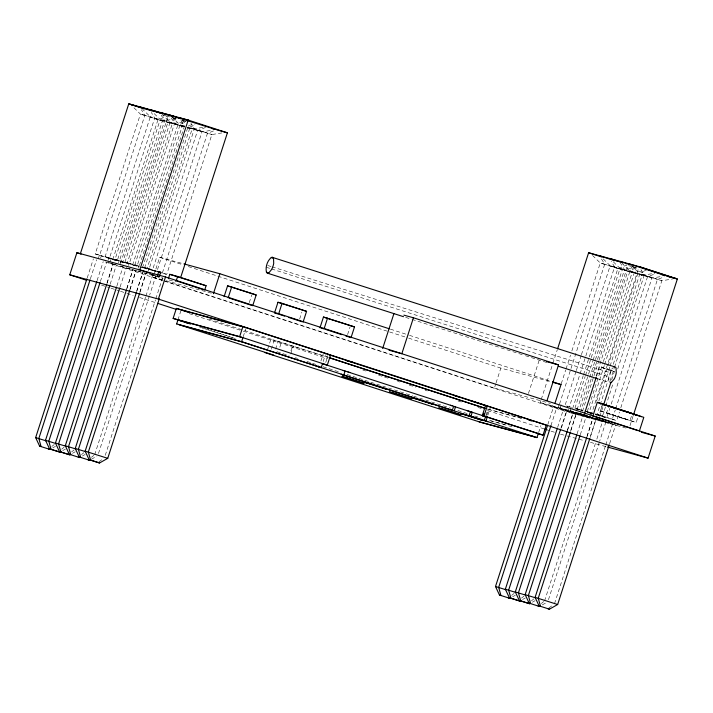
<?xml version="1.0" encoding="UTF-8"?>
<svg xmlns="http://www.w3.org/2000/svg" width="713" height="713" viewBox="0 0 713 713"><rect width="100%" height="100%" fill="white"/><g stroke="black" fill="none" stroke-linecap="round" stroke-linejoin="round"><path stroke-width="0.53" stroke-dasharray="3.56 2.67" d="M610.765 370.76L608.768 376.803L608.964 381.713A9.198 3.342 -72.3 0 0 609.535 382.542M561.505 427.568L566.559 411.775L625.987 428.041M87.236 277.91L93.385 258.872M176.227 118.75L162.377 120.996L117.208 260.842L112.779 259.63L95.248 253.935L140.416 114.089L131.201 105.096M90.408 278.774L96.558 259.737M98.358 258.364L99.348 255.29M95.248 253.935L99.668 255.147L144.837 115.301L141.388 109.686M100.649 257.981L101.308 255.931M97.084 280.601L103.233 261.564M182.991 120.444L186.129 121.46L172.279 123.706L127.11 263.552L122.681 262.339L105.15 256.644L150.318 116.798L142.645 109.312M100.381 281.501L106.531 262.464M108.59 260.049L109.249 257.999M105.15 256.644L109.57 257.856L154.739 118.01L151.299 112.396M109.891 262.74L111.21 258.641M112.779 259.63L157.947 119.784L166.994 116.228L176.895 119.009L167.849 122.493L150.318 116.798L172.279 123.706L167.849 122.493L122.681 262.339M106.977 283.15L113.126 264.113L109.044 262.785M107.039 283.328L113.189 264.291M184.311 126.076L182.18 126.415L137.012 266.261L115.051 259.354L160.22 119.508L152.546 112.021M110.176 284.184L116.326 265.147M118.492 262.758L119.151 260.708M115.051 259.354L119.481 260.566L164.641 120.72L161.2 115.105M120.452 263.4L121.112 261.35M120.613 263.231L167.983 116.567M116.887 286.02L122.984 266.814L118.893 265.486M202.733 127.404L192.082 129.133L146.914 268.97L142.484 267.758L124.953 262.063L170.122 122.217L162.448 114.731M120.105 286.902L126.254 267.865M128.393 265.468L129.053 263.418M124.953 262.063L129.383 263.275L174.551 123.429L171.102 117.814M132.582 265.049L177.751 125.203L185.79 122.039M126.78 288.578L132.93 269.532M126.843 288.747L132.992 269.71M138.295 268.177L138.955 266.127L134.855 264.773L180.024 124.927L172.35 117.44M129.918 289.433L135.728 271.448M129.98 289.603L136.13 270.566M181.004 120.524L184.453 126.139L139.285 265.985L134.855 264.773M142.484 267.758L187.653 127.921L195.692 124.748M136.638 291.269L142.787 272.232M136.744 291.457L142.894 272.419M157.136 271.501L144.757 267.482L189.925 127.636L188.392 126.139M139.855 292.152L146.005 273.115M139.917 292.33L146.067 273.293M148.197 270.895L148.857 268.837M144.757 267.482L149.186 268.694L194.355 128.848L190.906 123.233M143.108 267.455L152.386 270.468L197.554 130.631L205.594 127.458M94.669 454.751L145.568 297.169M145.907 296.109L152.734 274.96L155.871 275.815L149.721 294.852M162.751 280.343L153.215 277.241L159.667 257.268L182.893 263.623M157.502 269.567L201.984 131.843L212.634 130.114M98.483 453.495L149.382 295.913M105.248 455.349L155.47 299.879M155.808 298.818L162.644 277.669L158.553 276.341M213.49 130.96L207.456 133.34L162.297 273.177L166.717 274.389L211.886 134.552L222.545 132.823M177.929 319.932L180.835 310.939M249.256 302.651L251.778 294.834M243.213 336.705L245.798 328.72M267.714 349.094L270.94 339.112L328.158 357.32M271.27 349.192L274.175 340.199L328.399 357.436M275.628 349.085L278.213 341.099M279.835 347.186L281.448 342.187M299.647 319.023L301.857 312.178M290.94 350.787L292.553 345.796M290.761 354.005L293.337 346.01M320.93 360.965L323.185 353.969M323.158 361.58L325.422 354.584M325.734 362.48L327.989 355.493M347.579 334.593L350.11 326.777M163.812 280.681L494.385 388.068L495.74 383.861M496.088 382.81L500.838 368.095L551.514 381.963M485.883 415.554L487.817 409.565M486.694 415.483L488.628 409.494L521.72 418.46M487.906 415.028L490.161 408.032M528.44 393.496L539.367 359.655M580.124 413.192L579.446 415.296L540.231 402.56L540.909 400.448M541.256 399.396L552.495 364.575M552.842 363.523L557.272 349.807M538.6 432.595L540.864 425.608M547.771 424.69L553.573 406.713L556.755 407.586L576.157 413.888L570.347 431.864M561.256 383.763L565.703 369.994M566.042 368.933L570.498 355.163M571.862 350.921L600.266 262.99L592.592 255.504M550.944 425.563L556.755 407.586M559.197 404.191L557.878 408.291L558.368 408.424M559.527 404.048L604.695 264.202L601.246 258.587M561.158 404.832L559.839 408.932L560.329 409.066M557.619 427.39L563.43 409.414L586.131 416.615L563.43 409.414M575.944 371.642L564.999 405.545L568.092 406.553M576.291 370.582L581.077 355.751M581.425 354.691L610.168 265.699L602.494 258.213M560.917 428.29L566.719 410.314M567.78 411L568.439 408.95M566.773 406.027L569.429 406.758L614.597 266.912L611.148 261.297M569.74 411.642L571.06 407.542M572.637 408.531L583.243 375.689M583.582 374.628L617.806 268.685L626.843 265.129L622.672 263.765M567.174 431L572.985 413.014L576.157 413.888M567.575 430.117L573.377 412.132L576.514 412.987L595.925 419.297L590.114 437.274M574.901 408.255L585.168 376.473M585.507 375.412L620.069 268.409L612.396 260.922M577.058 409.743L592.806 361.01M593.145 359.949L622.226 269.897L636.076 267.651L631.976 266.528M570.712 430.973L576.514 412.987M575.783 408.496L579.33 409.467L624.499 269.621L619.9 262.134M580.462 412.132L591.371 378.371M591.71 377.311L627.841 265.468L630.809 266.279M582.539 411.241L598.617 361.446M598.956 360.386L627.707 271.395L636.745 267.838L632.574 266.484M577.084 433.869L583.234 414.832L586.451 415.706L605.854 422.016L599.704 441.053M596.095 376.001L629.971 271.118L622.297 263.632M596.585 376.232L599.624 366.812L607.164 369.174M587.307 411.392L603.046 362.659M603.385 361.598L632.128 272.607L645.978 270.361M580.302 434.743L586.451 415.706M585.685 411.205L589.232 412.176L604.285 365.564M604.633 364.503L634.401 272.33L630.952 266.715M589.544 417.06L590.872 412.961M591.077 415.394L638.447 268.73M596.54 401.241L637.609 274.104L646.646 270.548M586.977 436.418L592.788 418.433L595.925 419.297M587.04 436.588L593.18 417.551M598.813 400.964L608.394 371.295M608.733 370.234L609.758 367.061M610.105 366.001L639.873 273.828L630.666 264.844M610.898 371.731L596.87 415.162L595.097 414.681M613.287 364.307L642.03 275.316L654.819 273.248M590.168 437.452L596.318 418.415M595.587 413.914L599.134 414.886L602.209 405.349M610.078 380.983L614.187 368.273M614.535 367.213L644.302 275.04L640.853 269.425M616.068 416.116L600.435 410.973L602.342 405.064M599.82 416.615L603.537 405.091M611.656 379.949L614.365 371.571L613.456 371.241M584.803 410.964L602.342 416.659L605.417 407.123M605.765 406.071L612.948 383.817M617.734 368.986L647.511 276.822L655.55 273.649M544.563 600.934L595.462 443.343M596.834 439.11L602.637 421.133L605.854 422.016M613.162 415.171L606.603 412.961L608.51 407.052M602.342 416.659L606.772 417.871L609.847 408.335M611.219 404.102L651.94 278.034L662.591 276.305M548.466 599.695L599.366 442.105M595.738 414.012L612.244 419.369L615.319 409.841M615.667 408.781L657.413 279.532L664.445 276.76M554.518 603.653L605.417 446.071M605.756 445.01L612.592 423.861L594.205 417.88M612.244 419.369L616.674 420.581L619.41 412.105M620.773 407.872L661.842 280.744L672.493 279.015M609.579 443.753L615.729 424.716M624.873 418.95L630.034 420.51L631.62 415.59M629.98 425.688L633.046 416.187M619.125 417.114L636.201 422.497L637.787 417.577M611.745 369.129L612.779 367.881M61.675 449.181L64.099 447.256M521.524 598.082L523.948 596.157M81.469 454.591L83.902 452.675M541.319 603.492L543.752 601.576M51.799 446.481L54.241 444.555M71.603 451.899L74.045 449.974M91.407 457.318L93.849 455.393M98.875 461.953L103.75 458.103M511.658 595.382L514.091 593.457M531.452 600.801L533.894 598.875M548.814 608.136L553.698 604.294M72.521 453.299L75.257 451.748M91.416 459.234L96.888 456.133M532.379 602.2L535.115 600.649M52.753 447.889L55.489 446.338M82.441 456.017L85.186 454.466M512.602 596.79L515.339 595.239M542.29 604.918L546.862 602.333M62.699 450.607L65.453 449.065M522.558 599.508L525.303 597.966M188.571 125.381L194.961 124.347M600.435 410.973L636.201 422.497M606.603 412.961L611.763 414.529M614.365 371.571L613.296 371.259M487.478 408.959L521.381 418.148M489.546 420.385L506.497 424.984M490.74 420.928L512.086 426.713M181.851 120.363L186.129 121.46M184.453 126.139L180.024 124.927L184.15 126.272M187.653 127.921L192.082 129.133L170.122 122.217L184.56 126.914M631.798 266.555L637.743 268.177M152.386 270.468L156.815 271.68L142.377 266.992M147.315 273.988L106.175 262.036M149.302 274.532L163.161 278.32M169.106 279.951L176.031 281.849M153.215 277.241L164.828 280.423M165.888 280.708L213.401 293.711M494.385 388.068L550.338 403.389M540.231 402.56L578.849 413.13M587.762 415.572L579.838 413.397L618.019 425.804M567.281 410.866L568.27 411.143M569.241 411.508L570.231 411.775M577.182 413.576L578.172 413.852M579.143 414.217L580.132 414.485M587.084 416.285L588.073 416.561M589.045 416.927L590.034 417.194M596.986 418.994L597.984 419.271M599.446 419.77L599.945 419.904M560.543 434.181L565.881 435.643M566.951 435.928L584.027 440.607M590.435 442.354L606.451 446.739M267.749 265.494L270.931 266.493M272.001 266.822L609.909 372.676M266.225 267.232L270.468 268.587M271.528 268.926L608.768 376.803M405.635 317.365L410.938 319.067M411.998 319.406L524.411 355.359M525.472 355.698L546.684 362.489M597.583 378.772L609.25 382.498M612.503 414.69L621.754 417.675M624.133 418.781L614.882 415.795M172.715 117.583L176.895 118.937M162.814 114.873L166.994 116.228M187.546 127.146L201.984 131.843L188.277 127.609M390.43 329.148L408.442 335.003M409.503 335.342L551.479 381.464M159.667 257.268L182.983 264.835M188.277 266.555L388.532 331.607M389.583 331.955L407.595 337.802M408.656 338.149L500.838 368.095M149.186 268.694L156.405 271.038M162.591 273.052L166.717 274.389M599.134 414.886L616.674 420.581M589.232 412.176L594.392 413.852M595.417 414.191L606.772 417.871M129.383 263.275L140.728 266.965M141.762 267.295L146.914 268.97M579.33 409.467L583.457 410.804M587.583 412.15L591.71 413.487M575.935 408.594L583.154 410.938M587.28 412.274L592.441 413.95M119.481 260.566L137.012 266.261M569.429 406.758L571.487 407.426M575.614 408.772L581.808 410.777M109.57 257.856L127.11 263.552M99.668 255.147L117.208 260.842M597.342 418.745L614.704 424.387M150.532 273.917L161.878 277.598M151.789 274.487L155.871 275.815M583.234 414.832L602.637 421.133M150.942 274.558L159.204 277.241M569.937 410.688L609.152 423.433M573.377 412.132L592.788 418.433M137.948 270.842L147.234 273.854M560.035 407.979L599.25 420.723M128.046 268.133L139.4 271.822M550.133 405.269L589.348 418.005M553.573 406.713L572.985 413.014M121.237 266.43L129.499 269.104M112.217 263.658L116.308 264.986M105.444 261.983L566.559 411.775M208.962 319.014L274.175 340.199M101.487 285.111L109.954 287.856M111.005 288.204L119.472 290.949M120.524 291.296L125.818 293.007M126.869 293.355L133.215 295.414M139.57 297.481L156.486 302.972M189.275 313.631L242.162 330.805M243.222 331.153L327.837 358.639M362.748 369.976L365.921 371.01M378.612 375.127L388.13 378.22M397.649 381.312L399.761 381.999M409.28 385.091L415.626 387.159M425.153 390.252L427.265 390.938M457.942 400.902L462.167 402.275M478.031 407.426L481.213 408.46M487.558 410.519L544.67 429.074M546.791 429.761L549.964 430.795M551.015 431.133L556.309 432.853M277 351.741L289.104 355.671M295.387 357.712L297.499 358.398M306.991 361.482L311.216 362.855M312.517 363.318L318.845 365.377M323.06 366.74L340.761 372.453M347.088 374.503L412.667 395.849M413.718 396.196L450.616 408.175M457.862 410.492L467.478 413.656M474.742 415.982L481.186 418.112M202.225 327.82L236.03 338.8M199.426 326.955L233.08 337.882M604.936 368.594L599.624 366.812M623.474 418.299L630.034 420.51M608.964 381.713L611.237 382.596M182.252 120.149L185.318 123.144M144.837 115.301L140.416 114.089L162.377 120.996L144.837 115.301M164.641 120.72L160.22 119.508L182.18 126.415L164.641 120.72M194.355 128.848L189.925 127.636L211.886 134.552L194.355 128.848M604.695 264.202L600.266 262.99L622.226 269.897L604.695 264.202M614.597 266.912L610.168 265.699L632.128 272.607L614.597 266.912M624.499 269.621L620.069 268.409L642.03 275.316L624.499 269.621M634.401 272.33L629.971 271.118L651.94 278.034L634.401 272.33M644.302 275.04L639.873 273.828L661.842 280.744L644.302 275.04"/><path stroke-width="1.07" d="M86.683 280.298L69.758 274.799L76.897 252.705L165.496 276.956L655.211 436.035L648.081 458.129L607.512 447.033M80.382 253.659L128.768 103.831L188.187 120.087L227.402 132.823L180.71 277.384M48.546 449.038L50.008 449.44L39.616 446.133L35.65 437.613L86.888 278.961M90.07 279.835L38.823 438.477L41.078 446.534L39.616 446.133M49.5 448.842L59.954 452.158L49.5 448.842L45.507 440.304L96.745 281.662M100.043 282.562L48.796 441.213L51.015 449.261M59.402 451.552L69.785 454.849L59.402 451.552L55.454 443.031L106.692 284.389M109.829 285.245L58.591 443.887L60.855 451.953M78.216 457.158L79.696 457.568L69.277 454.252L65.311 445.732L116.549 287.081M119.766 287.963L68.519 446.605L70.765 454.662L69.277 454.252M88.145 459.876L89.588 460.268L79.214 456.971L75.257 448.45L126.504 289.808M129.632 290.663L78.394 449.306L80.658 457.372L79.214 456.971M188.187 120.087L139.793 269.915L150.176 273.293M159.329 298.631L107.743 458.334L99.526 462.987L89.125 459.689L85.159 451.16L136.406 292.517M139.579 293.382L88.341 452.033L90.587 460.09L99.526 462.987M157.439 275.655L158.758 271.555L160.719 272.188L159.73 275.263M69.758 274.799L158.357 299.05L165.496 276.956M168.375 278.685L169.783 274.327L177.626 276.475L206.093 285.726L204.684 290.084M177.626 276.475L176.218 280.833L203.633 289.736M180.487 320.797L173.125 318.408L176.352 308.417L242.883 326.625L330.547 355.101L327.32 365.092L325.083 364.486M176.637 323.925L177.929 319.932L242.892 337.704L241.6 341.705L176.637 323.925L273.694 355.083M213.401 293.711L219.854 273.739L389.378 328.809M224.105 296.644L227.572 285.886L231.654 287.009L256.181 294.968L252.705 305.725M228.187 297.758L231.654 287.009M173.125 318.408L239.657 336.616L242.883 326.625M282.045 303.373L277.972 302.259L274.496 313.016L278.578 314.13L282.045 303.373L306.572 311.34L303.096 322.098M319.985 327.793L323.452 317.035L354.504 326.911L351.037 337.668L345.85 335.983M327.534 318.15L324.067 328.907L321.002 328.069M318.996 366.954L321.224 367.569L322.517 363.577M382.658 348.479L393.933 313.577M546.924 400.858L558.537 364.896L413.442 317.766L401.829 353.728L389.048 350.226M452.327 410.367L453.611 406.374L455.5 406.891L454.208 410.884L452.327 410.367L341.91 374.494L343.791 375.011L345.083 371.018L343.194 370.502M467.149 410.635L538.279 433.593L536.987 437.595L470.963 416.232L472.247 412.23L470.384 411.722L469.092 415.715L487.799 421.633M485.553 405.474L482.327 415.465L543.048 435.099L546.274 425.117L470.375 400.644M482.781 416.383L483.744 413.38M484.029 415.929L487.255 405.947M484.27 420.554L485.562 416.561M485.972 421.018L487.264 417.025M557.611 348.746L588.626 252.732L639.124 266.617L677.35 279.015L633.385 415.135M508.405 597.94L509.866 598.341L499.465 595.034L495.499 586.514L547.424 425.75M554.901 403.487L561.015 384.565L552.539 381.811M550.944 425.563L498.681 587.378L500.927 595.435L499.465 595.034M509.349 597.744L519.804 601.059L509.349 597.744L505.357 589.205L557.281 428.451M560.578 429.351L508.645 590.114L510.865 598.162M519.26 600.453L529.643 603.751L519.26 600.453L515.303 591.933L567.227 431.169M570.364 432.025L518.44 592.788L520.704 600.854M538.065 606.059L539.554 606.469L529.135 603.153L525.16 594.633L576.746 434.921M584.74 412.898L596.246 377.284M579.954 435.803L528.378 595.507L530.615 603.563L529.135 603.153M592.833 416.134L597.289 402.346L610.533 406.472M609.232 444.814L557.655 604.517L549.447 609.169L539.064 605.872L535.106 597.351L586.692 437.648M589.829 438.504L538.244 598.207L540.507 606.273L539.064 605.872M603.537 405.091L610.979 382.043M639.347 431.124L643.803 417.337L623.982 410.786M271.243 257.536C267.206 260.922 265.325 267.019 266.421 272.134L268.694 273.026L271.715 269.38A7.941 2.879 -72.3 0 0 273.712 263.329L273.516 258.427L271.243 257.536A9.198 3.342 -72.3 0 1 273.516 258.427M638.135 415.554L628.42 412.23M528.796 420.162L531.969 421.026M537.709 433.656L543.048 435.099M478.984 421.748L534.287 436.739M536.987 437.595L480.838 422.372L264.594 352.472M130.434 104.348L152.199 110.952M140.336 107.057L160.015 112.984M160.14 112.485L169.373 115.007M179.943 117.903L189.177 120.426M211.734 128.474L214.809 129.311M216.502 129.775L227.402 132.823M661.682 274.657L664.757 275.503M666.459 275.967L675.683 278.489L639.124 266.617M668.438 276.582L677.35 279.015M403.861 315.146L413.442 317.766M546.826 361.696L558.537 364.896M183.954 263.908L219.854 273.739M256.181 294.968L227.572 285.886M306.572 311.34L277.972 302.259M206.093 285.726L169.783 274.327M354.504 326.911L323.452 317.035M552.575 382.248L561.015 384.565M641.326 432.238L655.211 436.035M181.155 309.941L241.859 326.554M348.309 361.028L346.42 360.511L458.726 396.9M351.224 362.035L353.113 362.552L329.344 354.833M453.611 395.296L485.713 405.572M179.364 324.789L243.436 342.32L453.308 410.635M347.997 372.026L349.887 372.543M316.269 366.099L318.497 366.705M450.384 405.278L452.265 405.795M35.65 437.613L45.971 440.803M45.507 440.304L55.944 443.531M55.454 443.031L65.739 446.213M65.311 445.732L75.676 448.932M75.257 448.45L85.542 451.632M85.159 451.16L107.743 458.334M89.125 459.689L90.587 460.09M495.499 586.514L505.829 589.704M505.357 589.205L515.802 592.432M515.303 591.933L525.588 595.114M525.16 594.633L535.525 597.833M535.106 597.351L557.655 604.517M548.003 608.777L549.447 609.169M609.027 406.098L609.998 406.392M593.216 416.196L595.15 416.766M607.03 405.367L602.663 404.084L608.768 406.169M629.401 412.774L632.262 413.62L631.647 413.397M634.062 414.324L636.647 415.118M638.126 415.67L641.486 416.704M595.988 417.025L638.144 430.679M611.692 406.909L616.736 408.504M627.101 412.052L628.634 412.533M631.433 413.495L637.208 415.385M607.529 405.456L630.283 412.925M627.413 412.221L630.55 413.219M272.17 257.295L614.713 366.874M267.767 273.266L403.513 316.688M558.35 366.215L597.583 378.772M612.975 407.185L625.016 411.071M622.351 410.536L624.356 411.178M628.108 412.497L616.068 408.62M607.164 369.174L612.324 370.858M618.296 409.226L621.353 410.216M215.46 129.436L170.042 115.194L180.861 118.741M629.222 263.908L665.407 275.628M619.998 261.377L630.818 264.933M173.054 116.709L150.238 109.766L157.555 112.146M610.096 258.667L622.627 262.74M609.419 258.489L617.779 261.199M159.641 112.823L162.778 113.839M599.517 255.78L609.963 259.167M611.683 259.692L614.811 260.708M588.626 252.732L602.039 257.09M128.768 103.831L144.249 108.857M613.554 407.747L617.324 408.914M611.264 407.052L615.114 408.308M157.439 271.377L160.532 272.384M158.17 271.84L161.263 272.847M229.203 298.087L251.68 305.396M279.594 314.46L284.71 316.117M288.792 317.445L302.071 321.759M325.101 329.246L341.696 334.638M76.897 252.705L81.122 254.078M158.357 299.05L648.081 458.129M329.21 357.668L485.357 408.389M329.451 357.783L484.412 408.121M176.352 308.417L189.605 312.686M157.546 303.319L176.583 309.504M544.67 429.074L546.791 429.761M239.657 336.616L327.32 365.092M322.347 363.63L470.384 411.722M177.929 319.932L183.214 321.643M185.327 322.329L190.603 324.05M182.59 321.483L187.849 323.194M241.6 341.705L321.224 367.569M454.208 410.884L470.928 416.339M609.749 406.49L612.672 407.453M613.688 407.72L615.39 408.282M610.301 406.74L597.289 402.346M341.064 374.147L342.891 374.771M609.437 406.294L610.8 406.758M342.757 374.726L345.199 375.564M613.786 367.115A9.198 3.342 -72.3 0 1 616.059 367.997L616.255 372.908A7.941 2.879 -72.3 0 1 614.258 378.951L611.237 382.596A9.198 3.342 -72.3 0 1 610.31 382.845M268.694 273.026A9.198 3.342 -72.3 0 1 266.421 272.134M369.539 383.701L364.183 382.23L386.321 389.155L369.539 383.701M347.302 377.935L341.946 376.473L364.093 383.389L347.302 377.935M416.98 399.111L411.615 397.64L433.762 404.565L416.98 399.111M394.744 393.344L389.387 391.883L411.526 398.799L394.744 393.344M466.311 415.135L460.946 413.665L483.093 420.59L466.311 415.135M444.074 409.369L438.718 407.907L460.856 414.823L444.074 409.369"/></g></svg>
